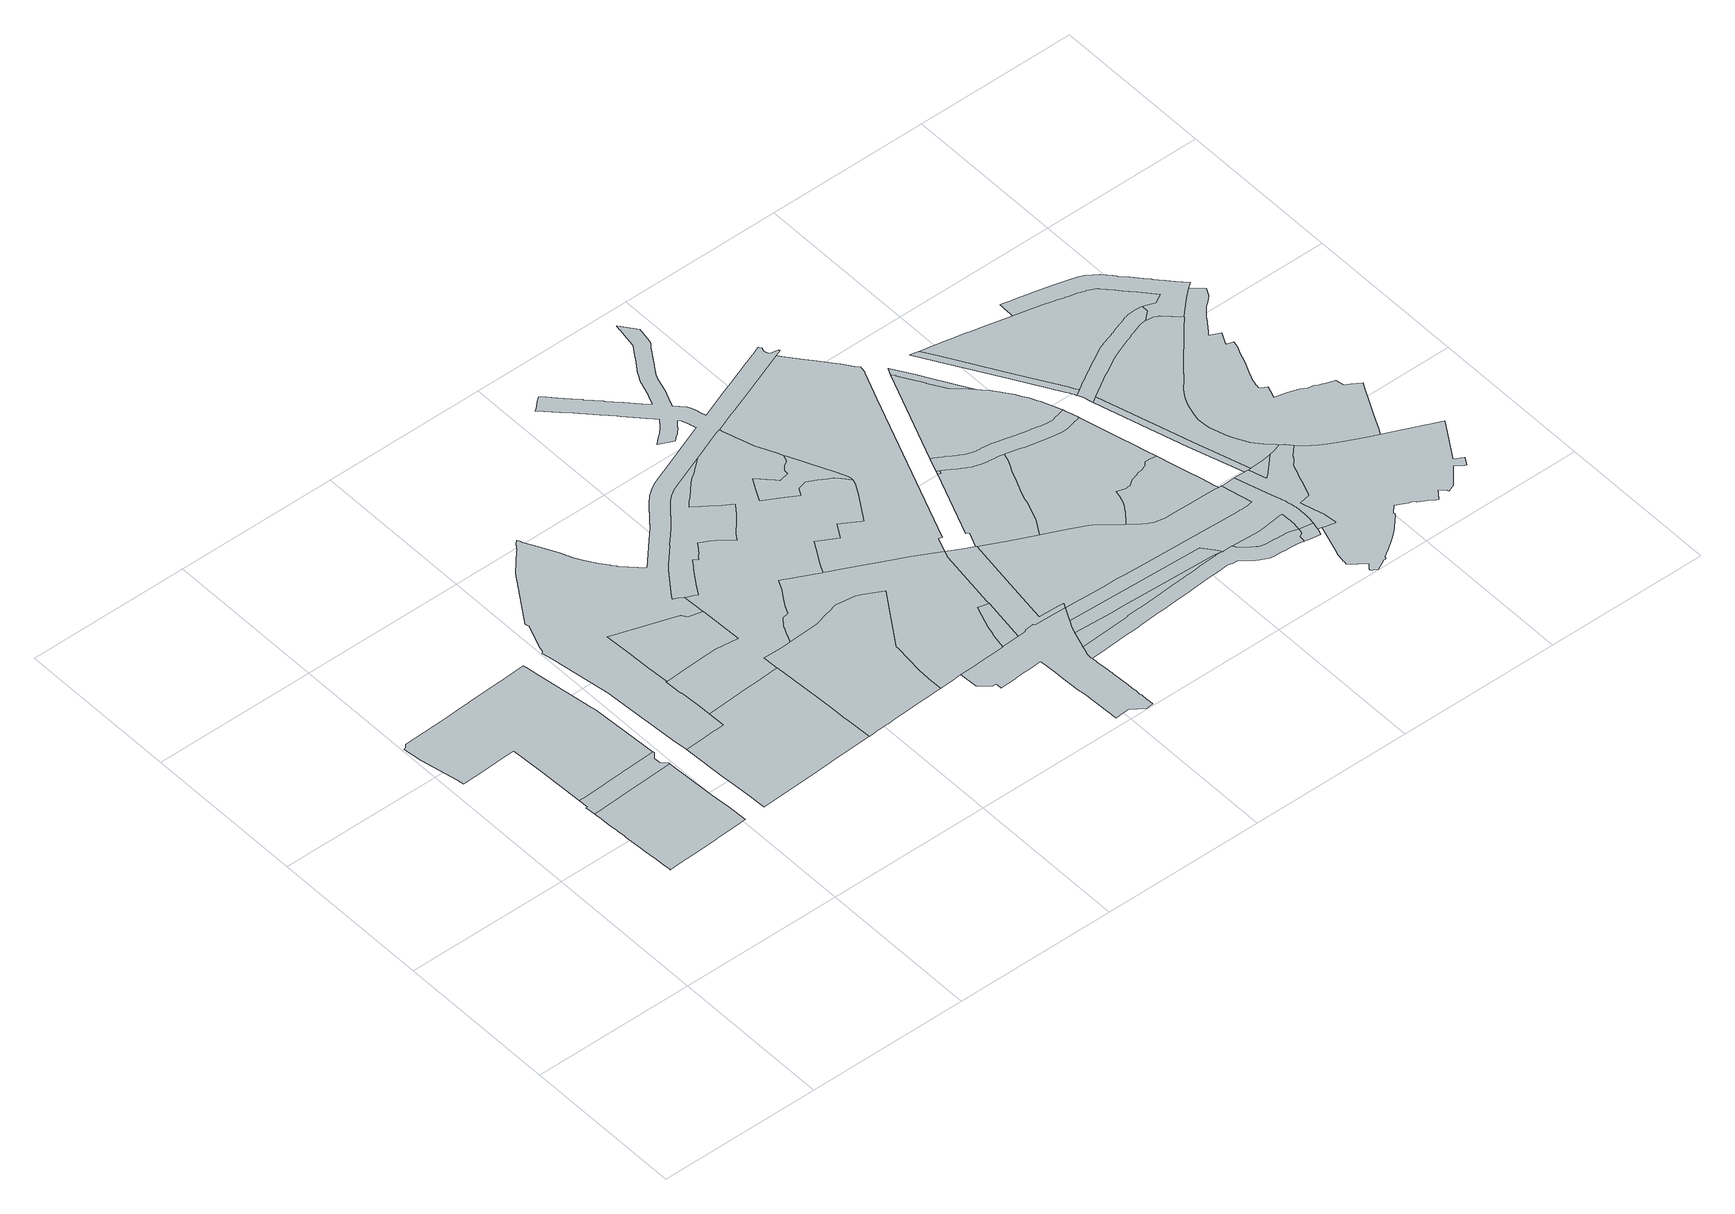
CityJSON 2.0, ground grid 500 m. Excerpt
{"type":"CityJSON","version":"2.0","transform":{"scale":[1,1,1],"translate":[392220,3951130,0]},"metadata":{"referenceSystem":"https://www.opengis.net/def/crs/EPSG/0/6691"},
"CityObjects":{
"object1":{"type":"GenericCityObject","attributes":{"class":"9","urbanPlanType":"21","prefecture":"13","city":"13100"},"geometry":[{"type":"MultiSurface","lod":"0","boundaries":[[[0,1,2,3,4,5,6,7,8,9,10,11,12,13,14,15,16,17,18,19,20,21,22,23,24,25,26,27,28,29,30,31,32,33,34,35,36,37,38,39]]]}]},
"object2":{"type":"GenericCityObject","attributes":{"class":"9","urbanPlanType":"21","prefecture":"13","city":"13100"},"geometry":[{"type":"MultiSurface","lod":"0","boundaries":[[[40,41,42,43,44,45,46,47,48,49,50,51,52,53,54,55,56,57,58,59,60,61,62,63,64,65,66,67,68,69,70]]]}]},
"object3":{"type":"GenericCityObject","attributes":{"class":"9","urbanPlanType":"21","prefecture":"13","city":"13100"},"geometry":[{"type":"MultiSurface","lod":"0","boundaries":[[[71,72,73,74,70,69,68,67,66,65,64,75,76,18,17,16,15,14,13,12]]]}]},
"object4":{"type":"GenericCityObject","attributes":{"class":"11","urbanPlanType":"21","prefecture":"13","city":"13100"},"geometry":[{"type":"MultiSurface","lod":"0","boundaries":[[[77,78,79,80,81,82,83,84,85,86,87,88,89,90,91,92,93,94,95,96,97,98,99,100,101,102,103]]]}]},
"object5":{"type":"GenericCityObject","attributes":{"class":"11","urbanPlanType":"21","prefecture":"13","city":"13100"},"geometry":[{"type":"MultiSurface","lod":"0","boundaries":[[[104,105,106,107,108,109,110,111,112,113,114,115,116,117,118,119]]]}]},
"object6":{"type":"GenericCityObject","attributes":{"class":"10","urbanPlanType":"21","prefecture":"13","city":"13100"},"geometry":[{"type":"MultiSurface","lod":"0","boundaries":[[[120,121,122,123,124,125,126,127,128,129,130,131,132,133,134,135,136,137,138,139,140,141,81,80,79,78,77,103,142,143,144,145,146,147,148,149,150,151,152,153,154]]]}]},
"object7":{"type":"GenericCityObject","attributes":{"class":"5","urbanPlanType":"21","prefecture":"13","city":"13100"},"geometry":[{"type":"MultiSurface","lod":"0","boundaries":[[[155,156,157,158,159,160,161,162,163,164,165,166,167,168,169,170,171,172,173,174,175,176,177,178,179,180,181,182,183,184,185,186,187,188,189,190,191,192,193,194,195,196,197,198,199,200,201,202,203,204,205,206,207,208,209,210,211,212,213,214,215,216,217,119,118,117,116,115,114,113,218,219,220,221,222,84,83,82,81,141,140,139,138,137,136,223,224,225,226,227,228,229,230,231,232,233,234,235,236,237,238,239,240,241,242,243,244,245,246,247,248,249,250,251,252,253,254,255,256,257,258,259,260,261,262,263,264,265,266,267,268,269,270,271,272,273,274,275,276,277,278,279,280,281,282,283,284,285,286,287,288,289,290,291,292,293,294]]]}]},
"object8":{"type":"GenericCityObject","attributes":{"class":"11","urbanPlanType":"21","prefecture":"13","city":"13100"},"geometry":[{"type":"MultiSurface","lod":"0","boundaries":[[[215,214,213,212,211,210,209,208,207,206,205,204,203,202,201,200,199,198,197,196,195,194,193,192,191,190,189,188,187,186,185,184,183,182,181,180,179,178,177,176,175,174,173,172,171,170,169,168,167,166,295,296,297,298,299,300,301,302,303,304,305,306,307,308,309,310,311,312,313,314,315,316,317,318,319,320,321,322,323,324,325,326,216]]]}]},
"object9":{"type":"GenericCityObject","attributes":{"class":"11","urbanPlanType":"21","prefecture":"13","city":"13100"},"geometry":[{"type":"MultiSurface","lod":"0","boundaries":[[[248,247,246,245,244,243,242,241,240,239,238,237,236,235,234,233,232,231,230,229,228,227,226,225,224,223,136,135,134,133,132,131,130,129,128,127,126,125,124,123,122,121,120,154,327,328,329,330,331,332,333,334,335,336,337,338,339,340,341,342,343,344,345,346,347,348,349,350,351,352,353,354,249]]]}]},
"object10":{"type":"GenericCityObject","attributes":{"class":"9","urbanPlanType":"21","prefecture":"13","city":"13100"},"geometry":[{"type":"MultiSurface","lod":"0","boundaries":[[[355,356,357,358,359,360,361,362,363,364,365,366,367,368,369,370,371,372,373,374,375,376,377,378,379,380,381,382,383,384,385,386,387,388,389,390,391,392,393,394,395,396,397,398,399,400,401,402,403,404,405,406,407,408,409,410,411,412,413,414,415,416,417,418,419,420,421,422,423,424,425,426,427,428,429,430,431,432,433,434,435,436,437,438,439,440,441,442,443,444,445,446,447,448,449,450,451,452,453,454,455,456,457,458,459,460,461,462,463,464,465,466,467,468,469,470,471,472,473,474,475,476,477,478,479,480,481,482,483,484,485,486,487,488,489,490,491,492,493,494,495,496,497,498,499,500,501,502,503,504,505,506,507,508,509,510,511,512,513,514,515,516,517,518,519,520,521,522,523,524,525,526,527,528,529,530,91,90,89,88,87,86,85,84,222,221,220,219,218,113,112,111,110,109,108,107,106,105,104,119,217,216,326,325,324,323,322,321,320,319,318,317,316,315,314,313,312,311,310,309,308,307,306,305,304,303,302,301,300,299,298,297,296,295,166,165,164,163,531,532,533,534,535,536,537,538,539,540,541,542,543,544,545,546,547,548,549,550,551,552,553,554,555,556,557,558,559,560,561,562,563,564,565,566,567,568,569,570,571,572,573,574,575,576,577,578,579,580,581,582]]]}]},
"object11":{"type":"GenericCityObject","attributes":{"class":"10","urbanPlanType":"21","prefecture":"13","city":"13100"},"geometry":[{"type":"MultiSurface","lod":"0","boundaries":[[[583,584,585,586,587,588,589,334,333,332,331,330,329,590,591,592,593,594,595,596,597,598,599,600,601,602,603,604,605,606,607,608,609,610,611,612,613,614,615,616,617,618,619,620,621,622,623,624,625,626,627,628,629,630,631,632,633,634,635,636,637,638,639,640,641,642,643,644,645]]]}]},
"object12":{"type":"GenericCityObject","attributes":{"class":"9","urbanPlanType":"21","prefecture":"13","city":"13100"},"geometry":[{"type":"MultiSurface","lod":"0","boundaries":[[[344,343,342,341,340,339,338,337,336,335,334,589,588,646,345]]]}]},
"object13":{"type":"GenericCityObject","attributes":{"class":"10","urbanPlanType":"21","prefecture":"13","city":"13100"},"geometry":[{"type":"MultiSurface","lod":"0","boundaries":[[[647,648,349,348,347,346,345,646,588,587,586,585,584,583,645,649,650,651,652,653,654,655,656,657,658]]]}]},
"object14":{"type":"GenericCityObject","attributes":{"class":"11","urbanPlanType":"21","prefecture":"13","city":"13100"},"geometry":[{"type":"MultiSurface","lod":"0","boundaries":[[[659,660,661,662,663,664,665,666,667,294,293,292,291,290,289,288,287,286,285,284,283,282,281,280,279,278,277,276,275,274,273,272,271,270,269,268,267,266,265,264]]]}]},
"object15":{"type":"GenericCityObject","attributes":{"class":"11","urbanPlanType":"21","prefecture":"13","city":"13100"},"geometry":[{"type":"MultiSurface","lod":"0","boundaries":[[[668,669,670,671,672,673,535,534,533,532,531,163,162,161,160,159,158,157,156,155,294,667,666,665,664,663,662,661,660,659,264,263,262,261,260,259,258,257,256,255,254,253,252,251,250,249,354,353,352,351,350,349,674,675,676,677,678,679,680,681,682,683,684,685,686,687,688,689,690,691,692,693,694,695,696,697,698,699,700,701,702]]]}]},
"object16":{"type":"GenericCityObject","attributes":{"class":"6","urbanPlanType":"21","prefecture":"13","city":"13100"},"geometry":[{"type":"MultiSurface","lod":"0","boundaries":[[[703,704,705,706,707,708,639,638,637,636,709,710,711,712,713,714,715,716,717,718,719,720,721,722,723,724,725,726,727,728,729,730,731,732,733]]]}]},
"object17":{"type":"GenericCityObject","attributes":{"class":"6","urbanPlanType":"21","prefecture":"13","city":"13100"},"geometry":[{"type":"MultiSurface","lod":"0","boundaries":[[[734,735,736,641,640,639,708,707,706,705,704,703,733,737,738]]]}]},
"object18":{"type":"GenericCityObject","attributes":{"class":"11","urbanPlanType":"21","prefecture":"13","city":"13100"},"geometry":[{"type":"MultiSurface","lod":"0","boundaries":[[[739,740,741,742,743,744,745,746,747,748,749,750,751,752,753,754,755,756,757,758,759,760,761,762,763,764,765,766,767,768,769,770,771,772,773,774,775,658,657,776,777,778,779,780,781,782,783,784,785,786,787,788,789,790,791,792,793,794,795]]]}]},
"object19":{"type":"GenericCityObject","attributes":{"class":"9","urbanPlanType":"21","prefecture":"13","city":"13100"},"geometry":[{"type":"MultiSurface","lod":"0","boundaries":[[[732,731,730,729,728,727,726,725,724,723,722,721,720,719,718,717,716,715,714,713,712,711,710,709,636,635,634,633,632,631,796,797,798,799,800,801,802,803,804,805,806,807,808,809,810,811,812,813,814,815,816,817,818,819,820,821,822,823,824,825,826,827,828,829,830,831,832,833,834,835,836,837,838,839,840,841,842,843,844,845,846,847,848,849,850,851,852,853,854,855,856,857,858,859,860,861,862,863,864,865,866,867,868,869,870,871,872,873,874,875,876,877,878,879,738,737,733]]]}]},
"object20":{"type":"GenericCityObject","attributes":{"class":"11","urbanPlanType":"21","prefecture":"13","city":"13100"},"geometry":[{"type":"MultiSurface","lod":"0","boundaries":[[[880,881,773,772,771,770]]]}]},
"object21":{"type":"GenericCityObject","attributes":{"class":"11","urbanPlanType":"21","prefecture":"13","city":"13100"},"geometry":[{"type":"MultiSurface","lod":"0","boundaries":[[[776,657,656,655,654,653,652,651,650,649,645,882,883,884,885,886,887,888,889,890,891,892,893,894,895,896,897,898,899,900,901,902,903,904,905,906,907,908,909,910,911,912,913,914,915,916,917,918,919,920,921,922,777]]]}]},
"object22":{"type":"GenericCityObject","attributes":{"class":"11","urbanPlanType":"21","prefecture":"13","city":"13100"},"geometry":[{"type":"MultiSurface","lod":"0","boundaries":[[[923,924,901,900,899,898,897,896,895,894,893,892,891,890,889,888,887,886,885,884,883,882,645,644,643,642,641,736,735,734,738,879,925,926,927,928,929,930,931,932,933,934,935,936,937,938,856,939,940,941,942,943,944,945,946,947,948,949,950,951,952,953,954,955,956,957,958,959,960,961,962,963,964,965,966,967,968,969,970,971,972,973,974,975,976,977,978,979,980,981,982,983,984,985,986,987,988]]]}]},
"object23":{"type":"GenericCityObject","attributes":{"class":"5","urbanPlanType":"21","prefecture":"13","city":"13100"},"geometry":[{"type":"MultiSurface","lod":"0","boundaries":[[[989,990,991,992,993,994,995,996,997,998,999,1000,1001,1002,1003,1004,1005,1006,795,794,793,792,791,790,789,788,787,786,785,784,783,782,781,780,779,778,777,922,921,920,919,918,1007,1008,1009,1010,1011,1012,1013,1014,1015,1016,1017,1018,1019,1020,1021,1022,1023,1024,1025,1026,1027,1028,1029,1030,1031,1032,1033,1034,1035,1036,1037,1038,1039,1040,1041,1042,1043,1044,1045,1046,1047,1048,1049,1050,1051,1052,1053,1054,1055,1056,1057,1058,1059]]]}]},
"object24":{"type":"GenericCityObject","attributes":{"class":"9","urbanPlanType":"21","prefecture":"13","city":"13100"},"geometry":[{"type":"MultiSurface","lod":"0","boundaries":[[[1060,1061,1062,1063,1064,1065,1066,1067,1068,1069,1070,1071,1072,1073,1074,1075,1076,1077,1078,1079,1080,1081,1082,1083,1084,1085,1086,1087,1088,1089,1090,1091,1092,1093,1094,1095,1096,1097,1098,1099,1100,1101,1102,1103,1104,1105,1106,1107,1108,1109,1110,1111,1112,1113,1114,1115,1116,1117,1118,1119,1120,1121,1122,881,880,770,769,768,767,766,765,764,763,762,761,760,759,758,757,756,755,754,753,752,751,750,749,748,747,746,745,744,743,742,741,740,739,795,1006,1005,1004,1003,1002,1001,1000,999,998,997,996,995,994,993,992,991,990,989,1059,1123,1124,1125,1126]]]}]},
"object25":{"type":"GenericCityObject","attributes":{"class":"11","urbanPlanType":"21","prefecture":"13","city":"13100"},"geometry":[{"type":"MultiSurface","lod":"0","boundaries":[[[1127,1128,1129,1130,1131,1132,1133,1134,1135,1136,1137,1138,1139,1140,1141,1142,1122,1121,1120,1119,1118,1117,1116,1115,1114,1113,1112,1111,1110,1109,1108,1107,1106,1105,1104,1103,1102,1101,1100,1099,1098,1097,1096,1095,1094,1093,1092,1091,1090,1089,1088,1087,1086,1085,1084,1083,1082,1081,1080,1079,1078,1077,1076,1075,1074,1073,1072,1071,1070,1069,1068,1067,1066,1065,1064,1063,1062,1061,1060,1126,1143,1144,1145,1146,1147,1148,1149,1150,1151,1152,1153,1154,1155,1156,1157]]]}]},
"object26":{"type":"GenericCityObject","attributes":{"class":"11","urbanPlanType":"21","prefecture":"13","city":"13100"},"geometry":[{"type":"MultiSurface","lod":"0","boundaries":[[[1050,1049,1048,1047,1046,1045,1044,1043,1042,1041,1040,1039,1038,1037,1036,1035,1034,1033,1032,1031,1030,1029,1028,1027,1026,1025,1024,1023,1022,1021,1020,1019,1018,1017,1016,1015,1014,1013,1012,1011,1010,1009,1008,1007,918,917,916,915,914,913,912,911,910,909,908,907,906,905,904,903,1158,1159,1160,1161,1162,1051]]]}]},
"object27":{"type":"GenericCityObject","attributes":{"class":"11","urbanPlanType":"21","prefecture":"13","city":"13100"},"geometry":[{"type":"MultiSurface","lod":"0","boundaries":[[[938,937,936,935,934,933,932,931,930,929,928,927,926,925,879,878,877,876,875,874,873,872,871,870,869,868,867,866,865,864,863,862,861,860,859,858,857,856]]]}]},
"object28":{"type":"GenericCityObject","attributes":{"class":"11","urbanPlanType":"21","prefecture":"13","city":"13100"},"geometry":[{"type":"MultiSurface","lod":"0","boundaries":[[[1163,1164,1165,1166,1167,1142,1141,1140,1139,1138,1137,1136,1135,1134,1133,1132,1131,1130,1129,1128,1127,1157]]]}]},
"object29":{"type":"GenericCityObject","attributes":{"class":"9","urbanPlanType":"21","prefecture":"13","city":"13100"},"geometry":[{"type":"MultiSurface","lod":"0","boundaries":[[[939,856,855,854,853,852,851,850,1168,1169,1170,1171,1172,1173,1174,1175,1176,1177,1178,1179,1180,1181,1182,1183,1184,940]]]}]},
"object30":{"type":"GenericCityObject","attributes":{"class":"11","urbanPlanType":"21","prefecture":"13","city":"13100"},"geometry":[{"type":"MultiSurface","lod":"0","boundaries":[[[1185,1186,1187,1188,1189,1190,1191,1192,1193,1194,1195,1196,1197,1198,1199,1200,1201,1202]]]}]},
"object31":{"type":"GenericCityObject","attributes":{"class":"11","urbanPlanType":"21","prefecture":"13","city":"13100"},"geometry":[{"type":"MultiSurface","lod":"0","boundaries":[[[1203,1204,1205,1206,1207,1208,1209,1210,1211,1212,1213,1214]]]}]},
"object32":{"type":"GenericCityObject","attributes":{"class":"6","urbanPlanType":"21","prefecture":"13","city":"13100"},"geometry":[{"type":"MultiSurface","lod":"0","boundaries":[[[1215,1216,1217,1218,1219,1220,1221,1222,1223,1224,1225,1226,1227,1213,1212,1211,988,987,986,985,984,983,982,981,980,979,978,977,976,975,974,973,972,971,970,969,968,967,966,965,964,963,962,961,960,959,958,957,956,955,954,953,952,951,950,949,948,947,946,945,944,943,942,941,940,1184,1183,1182,1181,1180,1179,1178,1177,1176,1175,1228,1229,1230,1231,1232,1233,1234,1235,1236,1237,1238,1239,1240,1241,1242,1243,1244,1245,1246,1247,1248,1249,1250,1251,1252,1253,1254,1255]]]}]},
"object33":{"type":"GenericCityObject","attributes":{"class":"6","urbanPlanType":"21","prefecture":"13","city":"13100"},"geometry":[{"type":"MultiSurface","lod":"0","boundaries":[[[1227,1226,1225,1224,1223,1222,1221,1220,1256,1257,1258,1259,1214,1213]]]}]},
"object34":{"type":"GenericCityObject","attributes":{"class":"11","urbanPlanType":"21","prefecture":"13","city":"13100"},"geometry":[{"type":"MultiSurface","lod":"0","boundaries":[[[1260,1261,1262,1263,1264,1265,1266,1267,1268,1269,1270,1271,1272,1273,1274,1275,1276,1277,1278,1279,1280,1281,1282,1283,1284,1285,1205,1204,1203,1214,1259,1258,1257,1256,1220,1219,1218,1217,1286,1287,1288,1289,1290,1291,1292,1293,1294,1295,1296,1297,1298,1299,1300,1301,1302,1303,1304,1305,1306,1307,1308,1309,1310,1311,1312,1313]]]}]},
"object35":{"type":"GenericCityObject","attributes":{"class":"11","urbanPlanType":"21","prefecture":"13","city":"13100"},"geometry":[{"type":"MultiSurface","lod":"0","boundaries":[[[1314,1315,1316,1317,1318,1319,1320,1321,1322,1323,1202,1201,1200,1199,1198,1197,1196,1195,1324,1325,1326,1327,1328,1329,1330,1331,1332,1333,1334,1335,1336,1337,1338,1339,1340,1341,1342,1343,1344,1345,1346,1347,1348,1349,1350,1351,1352,1353,1354,1355,1356,1357,1358,1359,1360,1361,1362,1363,1364,1365,1366,1367,1368,1369,1370,1371,1372,1373,1374,1375,1376,1377,1378,1379,1380,1381,1382,1383,1384,1385,1386,1387,1388,1389,1390,1391,1392,1393,1394,1395,1396,1397,1398,1399,1400,1401,1402,1403,1404,1405,1406,1407,1408,1409,1410,1411,1412]]]}]},
"object36":{"type":"GenericCityObject","attributes":{"class":"5","urbanPlanType":"21","prefecture":"13","city":"13100"},"geometry":[{"type":"MultiSurface","lod":"0","boundaries":[[[1413,1414,1415,1416,1417,1418,1419,1420,1421,1422,1423,1424,1425,1255,1254,1253,1252,1251,1250,1249,1248,1247,1246,1245,1244,1243,1242,1241,1240,1239,1238,1237,1236,1235,1234,1233,1232,1231,1230,1229,1228,1426,1427,1428,1429,1430,1431,1432,1433,1434,1435,1436,1437,1438,1439,1440,1441,1442,1443,1444,1445,1446,1447,1448,1449,1450,1451,1452,1453,1454,1455,1456,1457,1458,1459,1460,1461,1462,1463,1464,1465,1466,1467,1468,1469,1470,1471,1472,1473,1474,1475,1476,1477,1478,1479,1480,1481,1482,1483,1484,1485,1486,1487,1488,1489,1490,1491,1492,1493,1494,1495,1496,1497,1498,1499,1500,1501,1502,1503,1504,1505,1506]]]}]},
"object37":{"type":"GenericCityObject","attributes":{"class":"9","urbanPlanType":"21","prefecture":"13","city":"13100"},"geometry":[{"type":"MultiSurface","lod":"0","boundaries":[[[1369,1368,1367,1366,1365,1364,1363,1362,1361,1360,1359,1358,1357,1356,1355,1354,1353,1352,1351,1350,1349,1348,1347,1346,1345,1344,1343,1342,1341,1340,1339,1338,1337,1336,1335,1334,1333,1332,1331,1330,1329,1328,1327,1326,1325,1324,1195,1194,1193,1507,1508,1509,1510,1208,1207,1206,1205,1285,1284,1283,1282,1281,1280,1279,1278,1277,1276,1275,1274,1273,1272,1271,1270,1269,1268,1267,1266,1265,1264,1263,1262,1261,1260,1313,1511,1370]]]}]},
"object38":{"type":"GenericCityObject","attributes":{"class":"11","urbanPlanType":"21","prefecture":"13","city":"13100"},"geometry":[{"type":"MultiSurface","lod":"0","boundaries":[[[1512,1513,1514,1515,1516,1517,1518,1519,1520,1521,1522,1523,1524,1525,1526,1527,1528,1529,1530,1531,1532,1533,1534,1535,1536,1537,1538,1539,1540,1541,1542,1543,1544,1545,1546,1547,1548,1549,1550,1307,1306,1305,1304,1303,1302,1301,1300,1299,1298,1297,1296,1295,1294,1293,1292,1291,1290,1289,1288,1287,1286,1217,1216,1215,1255,1425,1424,1423,1422,1421,1420,1419,1418,1417,1416,1415,1414,1413,1506,1551,1552,1553,1554,1555,1556,1557,1558,1559,1560,1561,1562,1563,1564,1565,1566,1567,1568,1569,1570,1571]]]}]},
"object39":{"type":"GenericCityObject","attributes":{"class":"11","urbanPlanType":"21","prefecture":"13","city":"13100"},"geometry":[{"type":"MultiSurface","lod":"0","boundaries":[[[1572,1573,1574,1575,1576,1577,1578,1579,1580,1581,1582,1583,1584,1585,1586,1587,1588,1589,1590,1591,1592,1593,1594,1595,1596,1597,1598,1599,1600,1601,1602,1603,1604,1605,1606,1607,1608,1412,1411,1410,1409,1408,1407,1406,1405,1404,1403,1402,1401,1400,1399,1398,1397,1396,1395,1394,1393,1392,1391,1390,1389,1388,1387,1386,1385,1384,1383,1382,1381,1380,1379,1378,1377,1376,1375,1374,1373,1372,1371,1370,1511,1313,1312,1311,1310,1309,1308,1307,1550,1549,1548,1609,1610,1611]]]}]}
},
"vertices":[
[248,351,0],[278,353,0],[347,356,0],[407,359,0],[416,360,0],[462,363,0],[477,363,0],[508,365,0],[505,428,0],[502,475,0],[501,493,0],[500,508,0],[492,646,0],[397,641,0],[381,640,0],[260,634,0],[244,633,0],[239,633,0],[227,632,0],[228,617,0],[228,614,0],[229,585,0],[230,578,0],[230,570,0],[232,548,0],[232,537,0],[233,531,0],[234,505,0],[235,495,0],[235,479,0],[236,478,0],[236,474,0],[237,454,0],[237,451,0],[239,426,0],[239,418,0],[240,410,0],[242,370,0],[243,354,0],[243,351,0],
[475,919,0],[473,933,0],[445,1115,0],[440,1152,0],[438,1162,0],[375,1158,0],[359,1157,0],[245,1151,0],[244,1151,0],[227,1150,0],[157,1146,0],[23,1141,0],[14,1130,0],[7,1129,0],[14,1070,0],[39,956,0],[41,943,0],[42,934,0],[82,936,0],[144,939,0],[170,941,0],[218,943,0],[221,892,0],[223,834,0],[229,695,0],[237,695,0],[247,695,0],[263,696,0],[378,702,0],[394,703,0],[488,708,0],
[492,650,0],[476,665,0],[475,687,0],[489,703,0],[230,664,0],[225,663,0],
[943,471,0],[943,480,0],[941,525,0],[938,585,0],[930,732,0],[844,727,0],[833,727,0],[689,718,0],[691,664,0],[667,663,0],[657,662,0],[627,661,0],[621,660,0],[561,657,0],[559,657,0],[567,513,0],[568,496,0],[569,477,0],[572,431,0],[575,368,0],[635,372,0],[718,376,0],[808,381,0],[813,381,0],[815,382,0],[875,385,0],[947,389,0],
[877,1023,0],[865,1039,0],[671,1102,0],[672,1091,0],[672,1090,0],[675,1033,0],[676,1012,0],[679,945,0],[680,926,0],[683,879,0],[730,882,0],[817,887,0],[828,887,0],[854,888,0],[923,879,0],[918,1012,0],
[1200,450,0],[1200,453,0],[1202,488,0],[1212,584,0],[1212,592,0],[1214,596,0],[1324,765,0],[1271,793,0],[1253,801,0],[1193,809,0],[1162,801,0],[1161,800,0],[1159,800,0],[1135,794,0],[1134,793,0],[1112,787,0],[1015,782,0],[1010,782,0],[1009,782,0],[1002,782,0],[982,780,0],[928,781,0],[961,389,0],[980,391,0],[983,391,0],[1013,392,0],[1014,392,0],[1036,394,0],[1094,397,0],[1102,398,0],[1140,400,0],[1144,400,0],[1170,401,0],[1184,402,0],[1201,403,0],
[1439,1325,0],[1424,1357,0],[1410,1386,0],[1399,1424,0],[1394,1442,0],[1391,1454,0],[1383,1480,0],[1381,1488,0],[1380,1489,0],[1373,1486,0],[1371,1486,0],[1271,1446,0],[1256,1434,0],[1242,1422,0],[1228,1411,0],[1214,1401,0],[1200,1389,0],[1194,1383,0],[1186,1374,0],[1179,1367,0],[1165,1352,0],[1157,1344,0],[1152,1341,0],[1142,1330,0],[1139,1326,0],[1162,1308,0],[1179,1295,0],[1206,1276,0],[1236,1256,0],[1222,1236,0],[1217,1229,0],[1212,1223,0],[1208,1218,0],[1201,1210,0],[1189,1196,0],[1176,1183,0],[1169,1175,0],[1159,1161,0],[1154,1152,0],[1139,1166,0],[1122,1180,0],[1113,1188,0],[1099,1196,0],[1070,1212,0],[1058,1194,0],[1054,1189,0],[1050,1181,0],[1043,1175,0],[1038,1169,0],[1033,1163,0],[1020,1172,0],[1006,1153,0],[1003,1148,0],[994,1136,0],[988,1127,0],[983,1119,0],[976,1109,0],[970,1100,0],[950,1066,0],[939,1071,0],[924,1078,0],[916,1083,0],[917,1052,0],[679,879,0],[680,863,0],[682,824,0],[684,824,0],[687,761,0],[1016,784,0],[1025,803,0],[1027,808,0],[1033,821,0],[1036,828,0],[1039,834,0],[1041,838,0],[1043,841,0],[1043,842,0],[1049,849,0],[1052,853,0],[1059,862,0],[1079,866,0],[1083,874,0],[1092,892,0],[1097,900,0],[1100,905,0],[1111,923,0],[1123,941,0],[1139,973,0],[1151,967,0],[1167,959,0],[1186,950,0],[1208,939,0],[1227,929,0],[1243,921,0],[1244,921,0],[1259,949,0],[1274,976,0],[1288,999,0],[1298,1018,0],[1300,1022,0],[1361,987,0],[1387,1032,0],[1441,998,0],[1446,995,0],[1480,1048,0],[1494,1070,0],[1499,1078,0],[1518,1113,0],[1521,1120,0],[1522,1127,0],[1504,1151,0],[1490,1164,0],[1476,1172,0],[1454,1185,0],[1425,1200,0],[1398,1194,0],[1394,1187,0],[1385,1171,0],[1339,1197,0],[1315,1211,0],[1289,1225,0],[1311,1266,0],[1330,1299,0],[1344,1284,0],[1355,1272,0],[1363,1265,0],[1379,1247,0],[1411,1254,0],[1410,1258,0],[1411,1262,0],[1411,1268,0],[1413,1270,0],[1414,1272,0],[1418,1276,0],[1421,1279,0],[1427,1284,0],[1435,1289,0],[1436,1290,0],[1440,1296,0],[1445,1311,0],
[1161,1403,0],[1157,1401,0],[1153,1399,0],[1149,1397,0],[1146,1396,0],[1142,1393,0],[1139,1391,0],[1135,1389,0],[1132,1386,0],[1129,1384,0],[1125,1381,0],[1122,1378,0],[1119,1376,0],[1116,1373,0],[1114,1369,0],[1111,1366,0],[1054,1297,0],[1054,1296,0],[1053,1296,0],[1037,1280,0],[1034,1276,0],[1026,1268,0],[1010,1251,0],[1010,1250,0],[962,1200,0],[951,1186,0],[949,1184,0],[940,1172,0],[902,1119,0],[888,1099,0],[890,1098,0],[902,1091,0],
[1251,406,0],[1253,406,0],[1273,407,0],[1318,409,0],[1330,409,0],[1372,411,0],[1391,412,0],[1420,414,0],[1429,459,0],[1430,462,0],[1430,463,0],[1432,470,0],[1437,489,0],[1439,495,0],[1445,513,0],[1446,515,0],[1464,566,0],[1473,564,0],[1496,557,0],[1497,567,0],[1508,642,0],[1525,754,0],[1533,775,0],[1456,817,0],[1377,855,0],[1356,866,0],[1278,904,0],[1261,912,0],
[1426,1948,0],[1423,1935,0],[1423,1931,0],[1421,1921,0],[1421,1919,0],[1421,1917,0],[1419,1911,0],[1412,1869,0],[1410,1865,0],[1392,1838,0],[1378,1816,0],[1377,1814,0],[1355,1782,0],[1355,1781,0],[1354,1779,0],[1348,1769,0],[1343,1760,0],[1340,1754,0],[1340,1752,0],[1339,1752,0],[1338,1747,0],[1337,1744,0],[1323,1702,0],[1322,1700,0],[1310,1670,0],[1302,1678,0],[1301,1679,0],[1257,1725,0],[1256,1726,0],[1253,1729,0],[1224,1759,0],[1223,1760,0],[1221,1763,0],[1185,1800,0],[1185,1801,0],[1182,1803,0],[1164,1822,0],[1151,1836,0],[1148,1839,0],[1118,1870,0],[1116,1872,0],[1115,1873,0],[1105,1882,0],[1091,1871,0],[1080,1860,0],[1079,1860,0],[1079,1859,0],[1078,1859,0],[1067,1850,0],[1066,1849,0],[1071,1844,0],[1074,1842,0],[1082,1833,0],[1111,1803,0],[1114,1800,0],[1116,1798,0],[1135,1779,0],[1137,1777,0],[1145,1769,0],[1145,1768,0],[1147,1766,0],[1183,1729,0],[1184,1727,0],[1213,1698,0],[1219,1691,0],[1266,1642,0],[1269,1639,0],[1272,1636,0],[1280,1628,0],[1282,1626,0],[1289,1619,0],[1287,1616,0],[1272,1597,0],[1270,1594,0],[1254,1578,0],[1247,1573,0],[1247,1572,0],[1234,1562,0],[1231,1559,0],[1228,1556,0],[1227,1555,0],[1226,1554,0],[1224,1552,0],[1268,1532,0],[1274,1538,0],[1277,1540,0],[1288,1548,0],[1304,1565,0],[1307,1569,0],[1320,1586,0],[1321,1585,0],[1328,1577,0],[1334,1560,0],[1335,1555,0],[1335,1554,0],[1336,1550,0],[1339,1541,0],[1339,1539,0],[1341,1533,0],[1301,1517,0],[1206,1479,0],[1140,1454,0],[1139,1453,0],[1135,1452,0],[1130,1449,0],[1129,1449,0],[1124,1446,0],[1123,1446,0],[1119,1443,0],[1117,1442,0],[1114,1440,0],[1108,1437,0],[1105,1435,0],[1104,1434,0],[1102,1433,0],[1099,1430,0],[1094,1427,0],[1090,1423,0],[1089,1423,0],[1086,1420,0],[1085,1419,0],[1080,1414,0],[1077,1411,0],[1076,1410,0],[1073,1406,0],[1072,1406,0],[1069,1402,0],[1068,1401,0],[1066,1399,0],[1030,1354,0],[1012,1332,0],[982,1301,0],[912,1226,0],[900,1238,0],[895,1244,0],[877,1262,0],[866,1272,0],[858,1281,0],[857,1283,0],[855,1285,0],[847,1295,0],[846,1297,0],[828,1321,0],[820,1331,0],[820,1332,0],[813,1342,0],[806,1354,0],[793,1377,0],[786,1392,0],[786,1393,0],[783,1400,0],[778,1410,0],[776,1414,0],[744,1478,0],[741,1484,0],[729,1506,0],[727,1511,0],[722,1521,0],[714,1513,0],[704,1499,0],[699,1492,0],[698,1492,0],[643,1431,0],[541,1274,0],[544,1262,0],[532,1233,0],[514,1183,0],[514,1182,0],[510,1169,0],[505,1165,0],[509,1145,0],[512,1125,0],[540,940,0],[542,923,0],[556,694,0],[558,674,0],[1390,1493,0],[1431,1509,0],[1455,1518,0],[1524,1544,0],[1668,1600,0],[1677,1604,0],[1687,1607,0],[1685,1611,0],[1668,1615,0],[1659,1618,0],[1653,1632,0],[1654,1634,0],[1654,1635,0],[1657,1646,0],[1652,1653,0],[1642,1649,0],[1633,1645,0],[1594,1630,0],[1512,1599,0],[1483,1587,0],[1389,1551,0],[1384,1568,0],[1382,1576,0],[1382,1577,0],[1375,1599,0],[1371,1607,0],[1345,1634,0],[1347,1640,0],[1348,1642,0],[1349,1646,0],[1366,1687,0],[1379,1729,0],[1381,1735,0],[1382,1737,0],[1384,1741,0],[1387,1748,0],[1390,1752,0],[1391,1755,0],[1392,1755,0],[1392,1756,0],[1403,1773,0],[1405,1776,0],[1442,1832,0],[1444,1835,0],[1449,1842,0],[1453,1850,0],[1454,1852,0],[1458,1873,0],[1460,1887,0],[1461,1891,0],[1461,1893,0],[1462,1900,0],
[1594,419,0],[1536,421,0],[1533,425,0],[1506,423,0],[1500,418,0],[1476,417,0],[1433,415,0],[1276,350,0],[1308,322,0],[1320,322,0],[1321,303,0],[1364,305,0],[1381,306,0],[1407,307,0],[1424,308,0],[1452,310,0],[1460,310,0],[1463,255,0],[1464,241,0],[1467,169,0],[1469,147,0],[1475,28,0],[1517,31,0],[1557,3,0],[1579,5,0],[1579,19,0],[1578,28,0],[1578,48,0],[1577,51,0],[1577,60,0],[1577,71,0],[1577,75,0],[1576,83,0],[1576,89,0],[1575,99,0],[1575,127,0],[1574,135,0],[1573,148,0],[1573,155,0],[1572,161,0],[1572,168,0],[1572,169,0],[1572,170,0],[1572,171,0],[1570,197,0],[1569,213,0],[1569,222,0],[1568,229,0],[1568,232,0],[1567,237,0],[1567,252,0],[1570,259,0],[1573,269,0],[1577,280,0],[1583,297,0],[1593,329,0],[1594,332,0],[1601,352,0],[1612,374,0],[1619,387,0],[1625,398,0],[1630,408,0],[1635,418,0],
[1483,468,0],
[1587,746,0],[1573,754,0],[1637,423,0],[1643,433,0],[1630,434,0],[1589,436,0],[1563,437,0],[1566,460,0],[1580,556,0],[1591,630,0],[1607,736,0],[1605,737,0],
[1522,1129,0],[1523,1136,0],[1521,1145,0],[1519,1153,0],[1503,1186,0],[1492,1211,0],[1475,1247,0],[1468,1262,0],[1450,1301,0],
[1794,1440,0],[1772,1470,0],[1765,1478,0],[1727,1526,0],[1712,1544,0],[1675,1590,0],[1551,823,0],[1561,819,0],[1761,1311,0],[1799,1404,0],[1800,1404,0],[1800,1405,0],[1800,1406,0],[1801,1407,0],[1801,1408,0],[1801,1409,0],[1801,1410,0],[1802,1410,0],[1802,1411,0],[1802,1412,0],[1802,1413,0],[1803,1414,0],[1803,1415,0],[1803,1416,0],[1803,1417,0],[1803,1418,0],[1804,1419,0],[1804,1420,0],[1804,1421,0],[1804,1422,0],[1804,1423,0],[1804,1424,0],[1804,1425,0],[1804,1426,0],[1805,1427,0],
[2046,315,0],[1856,322,0],[1827,324,0],[1800,325,0],[1756,326,0],[1714,327,0],[1732,290,0],[1736,291,0],[1737,291,0],[1779,294,0],[1781,294,0],[1838,298,0],[1843,298,0],[1888,301,0],[1895,302,0],[1915,303,0],[1930,304,0],[1931,304,0],[1953,306,0],[1955,306,0],[1979,307,0],[1993,308,0],[1995,308,0],[2013,310,0],[2032,311,0],[2037,311,0],[2049,312,0],[2051,312,0],[2055,313,0],[2057,313,0],[2069,312,0],
[2069,323,0],[2064,329,0],[2040,359,0],[2075,311,0],[2078,311,0],
[1870,948,0],[1867,949,0],[1859,950,0],[1852,950,0],[1848,951,0],[1844,951,0],[1842,951,0],[1836,952,0],[1833,952,0],[1828,953,0],[1821,954,0],[1819,954,0],[1816,955,0],[1811,956,0],[1804,958,0],[1795,961,0],[1794,961,0],[1793,961,0],[1791,962,0],[1788,963,0],[1777,969,0],[1771,972,0],[1768,973,0],[1761,978,0],[1748,986,0],[1740,992,0],[1732,997,0],[1731,997,0],[1728,1000,0],[1725,1001,0],[1719,1005,0],[1715,1007,0],[1711,998,0],[1706,1000,0],[1702,1002,0],[1616,790,0],[1625,785,0],[1676,701,0],[1757,663,0],[1762,672,0],[1775,692,0],[1787,712,0],[1796,737,0],[1803,756,0],[1810,776,0],[1815,792,0],[1817,797,0],[1822,813,0],[1823,814,0],[1829,828,0],[1836,844,0],[1842,857,0],[1851,880,0],[1856,890,0],[1862,902,0],[1871,920,0],[1879,946,0],
[1596,234,0],[1600,234,0],[1654,238,0],[1657,238,0],[1667,239,0],[1669,239,0],[1734,243,0],[1740,244,0],[1812,249,0],[1818,249,0],[1886,254,0],[1889,254,0],[1918,256,0],[1952,259,0],[1956,259,0],[1983,261,0],[2016,263,0],[2017,263,0],[2021,263,0],[2036,264,0],[2052,266,0],[2054,266,0],[2058,264,0],[2068,261,0],[2071,261,0],[2073,261,0],[2083,261,0],[2087,260,0],[2101,247,0],[2105,243,0],[2107,242,0],[2108,241,0],[2113,237,0],[2119,233,0],[2124,230,0],[2128,227,0],[2133,224,0],[2149,216,0],[2154,214,0],[2160,214,0],[2166,212,0],[2172,212,0],[2191,211,0],[2202,210,0],[2216,209,0],[2221,209,0],[2224,209,0],[2225,209,0],[2231,208,0],[2233,208,0],[2240,208,0],[2246,207,0],[2247,207,0],[2257,204,0],[2260,203,0],[2261,213,0],[2263,224,0],[2274,229,0],[2275,232,0],[2277,239,0],[2279,247,0],[2275,247,0],[2271,249,0],[2257,253,0],[2245,255,0],[2237,256,0],[2235,256,0],[2228,257,0],[2219,257,0],[2205,258,0],[2194,259,0],[2177,260,0],[2164,263,0],[2155,267,0],[2154,268,0],[2149,271,0],[2147,273,0],[2142,276,0],[2139,278,0],[2138,279,0],[2133,283,0],[2128,287,0],[2116,298,0],[2108,310,0],
[1711,1009,0],[1706,1011,0],
[1652,417,0],[1688,416,0],[1759,413,0],[1803,412,0],[1831,410,0],[1893,408,0],[2028,403,0],[2198,397,0],[2203,397,0],[2208,397,0],[2213,396,0],[2218,396,0],[2222,397,0],[2227,397,0],[2232,397,0],[2236,398,0],[2239,398,0],[2243,399,0],[2251,400,0],[2229,495,0],[2227,495,0],[2221,495,0],[2210,496,0],[2173,497,0],[2128,498,0],[2087,499,0],[2045,500,0],[2042,500,0],[2022,504,0],[2018,505,0],[2016,505,0],[2011,507,0],[2007,508,0],[2002,511,0],[1997,513,0],[1983,522,0],[1951,548,0],[1900,590,0],[1885,601,0],[1876,607,0],[1829,630,0],
[2270,495,0],[2236,495,0],[2194,307,0],[2199,307,0],[2207,307,0],[2254,313,0],[2257,314,0],[2281,317,0],[2282,301,0],[2282,300,0],[2283,292,0],[2283,284,0],[2282,277,0],[2282,269,0],[2281,262,0],[2280,254,0],[2282,246,0],[2321,240,0],[2321,243,0],[2322,246,0],[2322,248,0],[2323,251,0],[2323,254,0],[2323,256,0],[2324,259,0],[2324,262,0],[2324,264,0],[2324,267,0],[2325,270,0],[2325,272,0],[2325,275,0],[2325,278,0],[2325,281,0],[2325,283,0],[2325,286,0],[2325,289,0],[2325,291,0],[2325,294,0],[2325,297,0],[2325,299,0],[2325,302,0],[2324,305,0],[2324,307,0],[2324,310,0],[2324,313,0],[2323,315,0],[2323,318,0],[2323,321,0],[2322,323,0],[2322,326,0],[2321,329,0],[2321,331,0],[2320,334,0],[2320,337,0],[2319,339,0],[2319,342,0],[2318,345,0],[2318,347,0],[2317,350,0],[2316,352,0],[2315,355,0],[2315,358,0],[2314,360,0],[2306,387,0],[2285,455,0],[2273,495,0],
[2111,922,0],[2111,921,0],[2103,919,0],[2095,918,0],[2092,917,0],[2070,912,0],[2063,911,0],[2055,910,0],[2044,910,0],[2036,911,0],[2026,912,0],[1999,917,0],[1980,921,0],[1940,930,0],[1932,932,0],[1929,933,0],[1886,945,0],[1885,945,0],[1965,565,0],[1970,572,0],[1975,578,0],[1977,580,0],[1984,591,0],[1984,592,0],[1989,599,0],[1990,600,0],[1998,615,0],[2005,638,0],[2009,656,0],[2015,654,0],[2033,649,0],[2040,648,0],[2045,649,0],[2050,649,0],[2053,650,0],[2056,652,0],[2058,654,0],[2063,658,0],[2065,659,0],[2068,661,0],[2070,662,0],[2074,663,0],[2077,664,0],[2086,667,0],[2087,667,0],[2096,670,0],[2104,672,0],[2111,673,0],[2116,675,0],[2117,675,0],[2125,678,0],[2126,679,0],[2128,681,0],[2132,686,0],[2134,688,0],[2136,689,0],[2139,690,0],[2141,690,0],[2142,690,0],[2144,690,0],[2156,689,0],[2167,687,0],[2172,687,0],[2164,718,0],[2155,754,0],[2143,801,0],[2136,828,0],[2127,865,0],[2121,889,0],[2113,921,0],[2113,922,0],
[2087,966,0],[2081,965,0],[2064,961,0],[2061,961,0],[2059,960,0],[2055,959,0],[2052,959,0],[2047,959,0],[2043,959,0],[2042,959,0],[2035,960,0],[2033,961,0],[2028,962,0],[2025,962,0],[2019,963,0],[2008,966,0],[1995,968,0],[1994,968,0],[1993,969,0],[1991,969,0],[1990,969,0],[1977,972,0],[1970,974,0],[1969,974,0],[1966,975,0],[1952,978,0],[1951,978,0],[1941,981,0],[1930,984,0],[1925,985,0],[1921,986,0],[1898,992,0],[1886,995,0],[1881,996,0],[1879,996,0],[1877,997,0],[1874,997,0],[1871,997,0],[1864,998,0],[1862,998,0],[1850,1000,0],[1847,1000,0],[1835,1001,0],[1834,1001,0],[1825,1003,0],[1818,1005,0],[1816,1005,0],[1814,1006,0],[1812,1007,0],[1808,1008,0],[1795,1015,0],[1792,1016,0],[1790,1018,0],[1789,1018,0],[1786,1020,0],[1775,1027,0],[1759,1038,0],[1755,1040,0],[1754,1041,0],[1743,1048,0],[1734,1052,0],[1732,1053,0],[1724,1057,0],[2107,944,0],[2107,945,0],[2102,962,0],[2099,970,0],
[1976,1174,0],[1964,1186,0],[1957,1193,0],[1952,1197,0],[1950,1199,0],[1946,1202,0],[1940,1207,0],[1933,1213,0],[1928,1217,0],[1895,1273,0],[1894,1274,0],[1887,1288,0],[1880,1300,0],[1853,1344,0],[1853,1345,0],[1846,1355,0],[2097,978,0],[2090,996,0],[2081,1018,0],[2075,1031,0],[2070,1042,0],[2067,1049,0],[2061,1060,0],[2051,1077,0],[2041,1094,0],[2027,1114,0],[2019,1126,0],[2007,1141,0],[2003,1146,0],[1987,1163,0],[1977,1173,0],
[2217,509,0],[2207,549,0],[2195,597,0],[2184,640,0],[2174,680,0],
[1912,1283,0],[1912,1284,0],[1905,1297,0],[1897,1310,0],[1856,1378,0],
[2262,203,0],[2274,200,0],[2284,199,0],[2285,199,0],[2308,194,0],[2314,212,0],[2315,214,0],[2315,215,0],[2315,217,0],[2316,219,0],[2317,222,0],[2317,225,0],[2318,227,0],[2319,230,0],[2319,232,0],[2320,235,0],[2320,238,0],
[1944,1376,0],[1930,1379,0],[1968,1316,0],[2073,1138,0],[2147,1014,0],[2151,1007,0],[2155,1000,0],[2159,993,0],[2161,988,0],[2170,993,0],[2178,999,0],[2177,1002,0],[2173,1009,0],[2169,1017,0],[2165,1024,0],[2090,1148,0],[1985,1327,0],[1957,1373,0],
[2276,665,0],[2262,713,0],[2195,952,0],[2186,947,0],[2182,944,0],[2177,941,0],[2243,707,0],[2257,659,0],[2307,495,0],[2318,495,0],[2320,495,0],[2328,495,0],
[2451,504,0],[2450,504,0],[2439,512,0],[2434,510,0],[2416,504,0],[2399,500,0],[2373,475,0],[2352,454,0],[2349,451,0],[2345,447,0],[2341,444,0],[2337,441,0],[2336,440,0],[2327,212,0],[2337,209,0],[2351,206,0],[2355,205,0],[2361,203,0],[2366,202,0],[2367,206,0],[2366,218,0],[2364,231,0],[2363,246,0],[2359,260,0],[2354,275,0],[2342,316,0],[2345,317,0],[2361,320,0],[2375,323,0],[2378,324,0],[2396,373,0],[2400,383,0],[2403,393,0],[2410,409,0],[2414,422,0],[2419,433,0],[2427,441,0],[2431,445,0],[2435,449,0],[2440,460,0],[2466,486,0],
[2397,500,0],[2376,497,0],[2355,496,0],[2334,495,0],
[2466,1080,0],[2461,1079,0],[2458,1079,0],[2449,1076,0],[2432,1070,0],[2431,1070,0],[2429,1069,0],[2417,1065,0],[2409,1062,0],[2407,1061,0],[2405,1060,0],[2397,1057,0],[2393,1056,0],[2388,1054,0],[2350,1040,0],[2339,1035,0],[2329,1031,0],[2322,1027,0],[2310,1020,0],[2272,998,0],[2270,997,0],[2269,997,0],[2252,987,0],[2212,963,0],[2208,960,0],[2206,959,0],[2434,518,0],[2418,533,0],[2402,550,0],[2388,569,0],[2376,589,0],[2367,608,0],[2358,630,0],[2350,652,0],[2344,675,0],[2341,697,0],[2341,719,0],[2346,744,0],[2352,766,0],[2360,788,0],[2367,802,0],[2383,826,0],[2406,852,0],[2436,888,0],[2460,916,0],[2498,959,0],[2527,993,0],[2557,1026,0],[2511,1070,0],[2501,1074,0],[2497,1076,0],[2491,1077,0],[2487,1077,0],[2471,1080,0],
[2212,1318,0],[2135,1336,0],[2131,1336,0],[2102,1343,0],[2097,1344,0],[2095,1345,0],[2045,1355,0],[2041,1356,0],[1982,1368,0],[1979,1369,0],[2193,1008,0],[2194,1009,0],[2199,1012,0],[2209,1017,0],[2232,1031,0],[2246,1039,0],[2246,1040,0],[2275,1056,0],[2279,1058,0],[2298,1069,0],[2298,1070,0],[2303,1072,0],[2312,1077,0],[2314,1078,0],[2316,1079,0],[2322,1081,0],[2328,1084,0],[2331,1085,0],[2333,1086,0],[2349,1091,0],[2350,1092,0],[2363,1096,0],[2369,1098,0],[2372,1099,0],[2373,1100,0],[2381,1102,0],[2387,1105,0],[2411,1113,0],[2414,1114,0],[2416,1115,0],[2430,1120,0],[2435,1122,0],[2441,1124,0],[2442,1124,0],[2445,1124,0],[2447,1125,0],[2448,1125,0],[2450,1126,0],[2452,1126,0],[2455,1127,0],[2458,1127,0],[2464,1127,0],[2465,1127,0],[2469,1127,0],[2476,1127,0],[2492,1126,0],[2499,1125,0],[2500,1125,0],[2508,1123,0],[2528,1115,0],[2531,1114,0],[2532,1113,0],[2533,1113,0],[2534,1113,0],[2536,1113,0],[2537,1114,0],[2550,1121,0],[2563,1129,0],[2531,1165,0],[2523,1174,0],[2522,1175,0],[2521,1176,0],[2497,1202,0],[2490,1210,0],[2485,1217,0],[2457,1246,0],[2454,1249,0],[2449,1252,0],[2443,1255,0],[2436,1259,0],[2429,1261,0],[2429,1262,0],[2427,1262,0],[2417,1265,0],[2416,1265,0],[2413,1266,0],[2405,1269,0],[2388,1273,0],[2370,1278,0],[2368,1279,0],[2347,1285,0],[2341,1287,0],[2303,1297,0],[2298,1298,0],[2296,1298,0],[2247,1310,0],[2242,1311,0],[2226,1314,0],[2223,1315,0],
[2648,379,0],[2645,380,0],[2639,383,0],[2600,401,0],[2558,422,0],[2536,434,0],[2517,445,0],[2506,452,0],[2500,457,0],[2488,466,0],[2484,469,0],[2480,472,0],[2467,484,0],[2326,208,0],[2298,120,0],[2296,114,0],[2294,108,0],[2293,102,0],[2292,96,0],[2291,90,0],[2290,84,0],[2290,78,0],[2289,71,0],[2289,69,0],[2301,59,0],[2309,53,0],[2310,51,0],[2311,50,0],[2335,34,0],[2326,24,0],[2323,20,0],[2322,18,0],[2322,16,0],[2322,15,0],[2322,14,0],[2324,12,0],[2328,9,0],[2332,6,0],[2338,1,0],[2346,6,0],[2364,15,0],[2372,20,0],[2373,21,0],[2375,18,0],[2380,21,0],[2380,25,0],[2406,42,0],[2432,60,0],[2452,75,0],[2469,91,0],[2485,109,0],[2498,122,0],[2503,130,0],[2501,133,0],[2520,154,0],[2540,143,0],[2555,136,0],[2562,133,0],[2573,126,0],[2574,125,0],[2591,115,0],[2598,111,0],[2608,104,0],[2614,100,0],[2615,99,0],[2619,97,0],[2622,94,0],[2627,101,0],[2631,107,0],[2637,114,0],[2643,123,0],[2655,111,0],[2661,104,0],[2663,101,0],[2683,109,0],[2710,141,0],[2729,163,0],[2744,153,0],[2753,147,0],[2758,143,0],[2766,157,0],[2772,167,0],[2766,171,0],[2763,173,0],[2762,173,0],[2757,177,0],[2745,184,0],[2784,245,0],[2819,302,0],[2779,320,0],[2772,323,0],[2725,345,0],[2684,364,0],[2662,373,0],
[2162,986,0],[2166,979,0],[2169,970,0],[2174,953,0],[2499,1104,0],
[2540,653,0],[2549,677,0],[2555,692,0],[2538,701,0],[2537,702,0],[2536,703,0],[2535,704,0],[2535,709,0],[2536,714,0],[2536,718,0],[2538,727,0],[2540,734,0],[2542,741,0],[2546,751,0],[2552,765,0],[2564,791,0],[2571,808,0],[2579,830,0],[2586,846,0],[2590,856,0],[2595,874,0],[2572,880,0],[2579,894,0],[2584,903,0],[2587,909,0],[2592,919,0],[2560,934,0],[2570,947,0],[2577,956,0],[2589,973,0],[2600,989,0],[2613,1005,0],[2624,1018,0],[2638,1028,0],[2654,1043,0],[2667,1068,0],[2633,1098,0],[2606,1074,0],[2568,1038,0],[2674,395,0],[2687,422,0],[2699,446,0],[2706,461,0],[2716,481,0],[2727,501,0],[2734,514,0],[2745,535,0],[2750,544,0],[2737,552,0],[2724,561,0],[2708,571,0],[2702,596,0],[2674,606,0],[2667,609,0],[2656,613,0],[2648,618,0],[2631,622,0],[2613,632,0],[2581,644,0],[2565,647,0],
[2622,1140,0],[2613,1150,0],[2606,1158,0],[2604,1161,0],[2584,1182,0],[2584,1183,0],[2581,1186,0],[2571,1196,0],[2567,1201,0],[2566,1201,0],[2565,1203,0],[2559,1210,0],[2543,1228,0],[2540,1231,0],[2523,1249,0],[2520,1253,0],[2514,1260,0],[2493,1283,0],[2460,1307,0],[2449,1312,0],[2443,1314,0],[2436,1316,0],[2435,1316,0],[2430,1318,0],[2377,1332,0],[2338,1341,0],[2311,1347,0],[2302,1349,0],[2300,1350,0],[2273,1356,0],[2270,1357,0],[2251,1361,0],[2234,1365,0],[2225,1367,0],[2225,1358,0],[2224,1343,0],[2225,1343,0],[2636,1101,0],[2640,1104,0],[2649,1111,0]
]}
